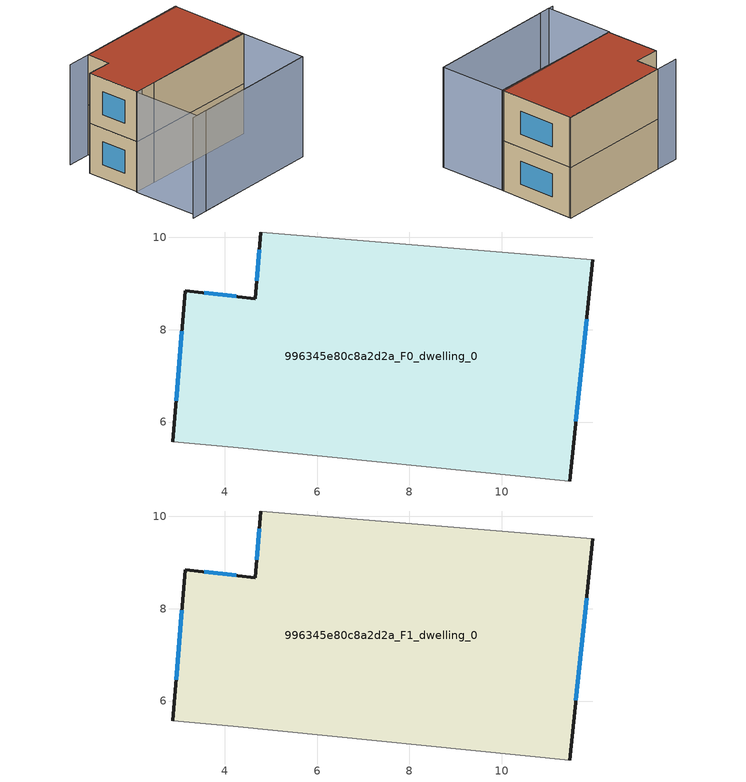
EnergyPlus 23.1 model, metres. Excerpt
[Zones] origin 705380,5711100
996345e80c8a2d2a_F0_dwelling_0
 floor ground (EU_floor_Construction): 11.98,9.52 11.48,4.72 4.19,5.45 2.87,5.58 3.14,8.85 4.66,8.68 4.78,10.12 z0
 wall outside (EU_wall_Construction): 4.78,10.12 4.66,8.68 3.14,8.85 2.87,5.58 / 11.48,4.72 11.98,9.52 z0:3
 wall adiabatic (EU_wall_Construction): 11.98,9.52 4.78,10.12 / 2.87,5.58 4.19,5.45 11.48,4.72 z0:3
 window (EU_Window_Construction): 4.75,9.73 4.69,9.07 / 11.61,6.01 11.84,8.23 / 3.06,7.97 2.94,6.46 / 4.25,8.72 3.55,8.8 z0.81:2.19
996345e80c8a2d2a_F1_dwelling_0
 floor to 996345e80c8a2d2a_F0_dwelling_0 (EU_floor_Construction): 11.98,9.52 11.48,4.72 4.19,5.45 2.87,5.58 3.14,8.85 4.66,8.68 4.78,10.12 z3
 wall outside (EU_wall_Construction): 4.78,10.12 4.66,8.68 3.14,8.85 2.87,5.58 / 11.48,4.72 11.98,9.52 z3:6
 wall adiabatic (EU_wall_Construction): 11.98,9.52 4.78,10.12 / 2.87,5.58 4.19,5.45 11.48,4.72 z3:6
 window (EU_Window_Construction): 4.75,9.73 4.69,9.07 / 11.61,6.01 11.84,8.23 / 3.06,7.97 2.94,6.46 / 4.25,8.72 3.55,8.8 z3.81:5.19
 roof outside (EU_roof_Construction): 11.48,4.72 11.98,9.52 4.78,10.12 4.66,8.68 3.14,8.85 2.87,5.58 4.19,5.45 z6
shading: 2.13,1.43 11.14,0.69 / 11.97,9.44 3.35,10.25 / 11.49,4.84 11.14,0.68 / 11.14,0.68 2.45,1.4 / 2.45,1.4 2.79,5.57 / 2.79,5.57 11.49,4.84 z0:6
[Building]
EU S2 Campaign: North Axis=0; Terrain=City; Solar Distribution=FullExterior
[Site:Location]
London: Latitude=51.5; Longitude=-0.5; Time Zone=0; Elevation=25
[SizingPeriod:WeatherFileDays]
AnnualSizingPeriod: Begin Month=1; Begin Day of Month=1; End Month=12; End Day of Month=31; Day of Week for Start Day=Monday; Use Weather File Daylight Saving Period=No; Use Weather File Rain and Snow Indicators=No
[MATERIAL]
EU_InternalMass_Material: Roughness=MediumRough; Thickness=0.1; Conductivity=1; Density=1800; Specific Heat=900; Thermal Absorptance=0.9; Solar Absorptance=0.7; Visible Absorptance=0.7
[MATERIAL:NOMASS] Roughness=MediumRough; Thermal Absorptance=0.9; Solar Absorptance=0.7; Visible Absorptance=0.7
Name | Thermal Resistance
EU_wall_NoMass | 0.555556
EU_roof_NoMass | 0.510204
EU_floor_NoMass | 1.68919
[WINDOWMATERIAL:SIMPLEGLAZINGSYSTEM]
EU_Window_SimpleGlazing: UFactor=3.96; Solar Heat Gain Coefficient=0.85; Visible Transmittance=0.85
[CONSTRUCTION]
EU_wall_Construction: EU_wall_NoMass
EU_roof_Construction: EU_roof_NoMass
EU_floor_Construction: EU_floor_NoMass
EU_Window_Construction: EU_Window_SimpleGlazing
EU_InternalMass_Construction: EU_InternalMass_Material
[ZONE] Type=1; Multiplier=1; Ceiling Height=autocalculate; Floor Area=autocalculate; Part of Total Floor Area=Yes
Name | Volume
996345e80c8a2d2a_F0_dwelling_0 | 117.511
996345e80c8a2d2a_F1_dwelling_0 | 117.513
[INTERNALMASS] Construction=EU_InternalMass_Construction; Surface Area=39.1707
Name | Zone or ZoneList
996345e80c8a2d2a_F0_dwelling_0_EU_InternalMass | 996345e80c8a2d2a_F0_dwelling_0
996345e80c8a2d2a_F1_dwelling_0_EU_InternalMass | 996345e80c8a2d2a_F1_dwelling_0
[OTHEREQUIPMENT] Fuel Type=Electricity; Design Level Calculation Method=Watts/Area; Power per Zone Floor Area=1; Fraction Latent=0; Fraction Radiant=0; Fraction Lost=0; Carbon Dioxide Generation Rate=0; EndUse Subcategory=EU_Step8_InternalGains
Name | Zone or ZoneList or Space or SpaceList | Schedule
EU_Step8_InternalGain_996345e80c8a2d2a_F0_dwelling_0_f000 | 996345e80c8a2d2a_F0_dwelling_0 | EU_Step8_GainSchedule_996345e80c8a2d2a_F0_dwelling_0_f000
EU_Step8_InternalGain_996345e80c8a2d2a_F1_dwelling_0_f000 | 996345e80c8a2d2a_F1_dwelling_0 | EU_Step8_GainSchedule_996345e80c8a2d2a_F1_dwelling_0_f000
[ZONEVENTILATION:DESIGNFLOWRATE] Schedule=EU_AlwaysOn; Design Flow Rate Calculation Method=AirChanges/Hour; Air Changes per Hour=0.48; Ventilation Type=Natural; Fan Pressure Rise=0; Fan Total Efficiency=1; Constant Term Coefficient=1; Temperature Term Coefficient=0; Velocity Term Coefficient=0; Velocity Squared Term Coefficient=0; Minimum Indoor Temperature=-100; Maximum Indoor Temperature=100; Delta Temperature=-100; Minimum Outdoor Temperature=-100; Maximum Outdoor Temperature=100; Maximum Wind Speed=40
Name | Zone or ZoneList or Space or SpaceList
EU_ConstantAir_996345e80c8a2d2a_F0_dwelling_0 | 996345e80c8a2d2a_F0_dwelling_0
EU_ConstantAir_996345e80c8a2d2a_F1_dwelling_0 | 996345e80c8a2d2a_F1_dwelling_0
[HVACTEMPLATE:THERMOSTAT] Constant Heating Setpoint=20; Constant Cooling Setpoint=50
EU_HeatOnly_996345e80c8a2d2a_F0_dwelling_0; EU_HeatOnly_996345e80c8a2d2a_F1_dwelling_0
[HVACTEMPLATE:ZONE:IDEALLOADSAIRSYSTEM] System Availability Schedule=EU_AlwaysOn; Maximum Heating Supply Air Temperature=50; Minimum Cooling Supply Air Temperature=13; Maximum Heating Supply Air Humidity Ratio=0.0156; Minimum Cooling Supply Air Humidity Ratio=0.0077; Heating Limit=NoLimit; Cooling Limit=NoLimit; Heating Availability Schedule=EU_AlwaysOn; Cooling Availability Schedule=EU_CoolingOff; Dehumidification Control Type=ConstantSensibleHeatRatio; Cooling Sensible Heat Ratio=0.7; Dehumidification Setpoint=60; Humidification Control Type=None; Humidification Setpoint=30; Outdoor Air Method=None; Outdoor Air Flow Rate per Person=0.00944; Outdoor Air Flow Rate per Zone Floor Area=0; Outdoor Air Flow Rate per Zone=0; Demand Controlled Ventilation Type=None; Outdoor Air Economizer Type=NoEconomizer; Heat Recovery Type=None; Sensible Heat Recovery Effectiveness=0.7; Latent Heat Recovery Effectiveness=0.65
Name | Template Thermostat
996345e80c8a2d2a_F0_dwelling_0 | EU_HeatOnly_996345e80c8a2d2a_F0_dwelling_0
996345e80c8a2d2a_F1_dwelling_0 | EU_HeatOnly_996345e80c8a2d2a_F1_dwelling_0
[SIZING:ZONE] Zone Cooling Design Supply Air Temperature Input Method=SupplyAirTemperature; Zone Cooling Design Supply Air Temperature=13; Zone Heating Design Supply Air Temperature Input Method=SupplyAirTemperature; Zone Heating Design Supply Air Temperature=50; Zone Cooling Design Supply Air Humidity Ratio=0.008; Zone Heating Design Supply Air Humidity Ratio=0.008; Cooling Design Air Flow Method=DesignDay; Cooling Design Air Flow Rate=0; Cooling Minimum Air Flow per Zone Floor Area=0.000762; Cooling Minimum Air Flow=0; Cooling Minimum Air Flow Fraction=0.2; Heating Design Air Flow Method=DesignDay; Heating Design Air Flow Rate=0; Heating Maximum Air Flow per Zone Floor Area=0.002032; Heating Maximum Air Flow=0.141576; Heating Maximum Air Flow Fraction=0.3; Account for Dedicated Outdoor Air System=No; Dedicated Outdoor Air System Control Strategy=NeutralSupplyAir; Dedicated Outdoor Air Low Setpoint Temperature for Design=autosize; Dedicated Outdoor Air High Setpoint Temperature for Design=autosize; Zone Load Sizing Method=Sensible Load Only No Latent Load; Zone Latent Cooling Design Supply Air Humidity Ratio Input Method=HumidityRatioDifference; Zone Cooling Design Supply Air Humidity Ratio Difference=0.005; Zone Latent Heating Design Supply Air Humidity Ratio Input Method=HumidityRatioDifference; Zone Humidification Design Supply Air Humidity Ratio Difference=0.005
996345e80c8a2d2a_F0_dwelling_0; 996345e80c8a2d2a_F1_dwelling_0
[SCHEDULE:CONSTANT]
Name | Hourly Value
EU_AlwaysOn | 1
EU_CoolingOff | 0
[SCHEDULE:FILE] Column Number=1; Rows to Skip at Top=0; Number of Hours of Data=8760; Column Separator=Comma; Interpolate to Timestep=No; Minutes per Item=60; Adjust Schedule for Daylight Savings=Yes
Name | File
EU_Step8_GainSchedule_996345e80c8a2d2a_F0_dwelling_0_f000 | ../../schedules/996345e80c8a2d2a/996345e80c8a2d2a_F0_dwelling_0_f000_gain.csv
EU_Step8_GainSchedule_996345e80c8a2d2a_F1_dwelling_0_f000 | ../../schedules/996345e80c8a2d2a/996345e80c8a2d2a_F1_dwelling_0_f000_gain.csv
